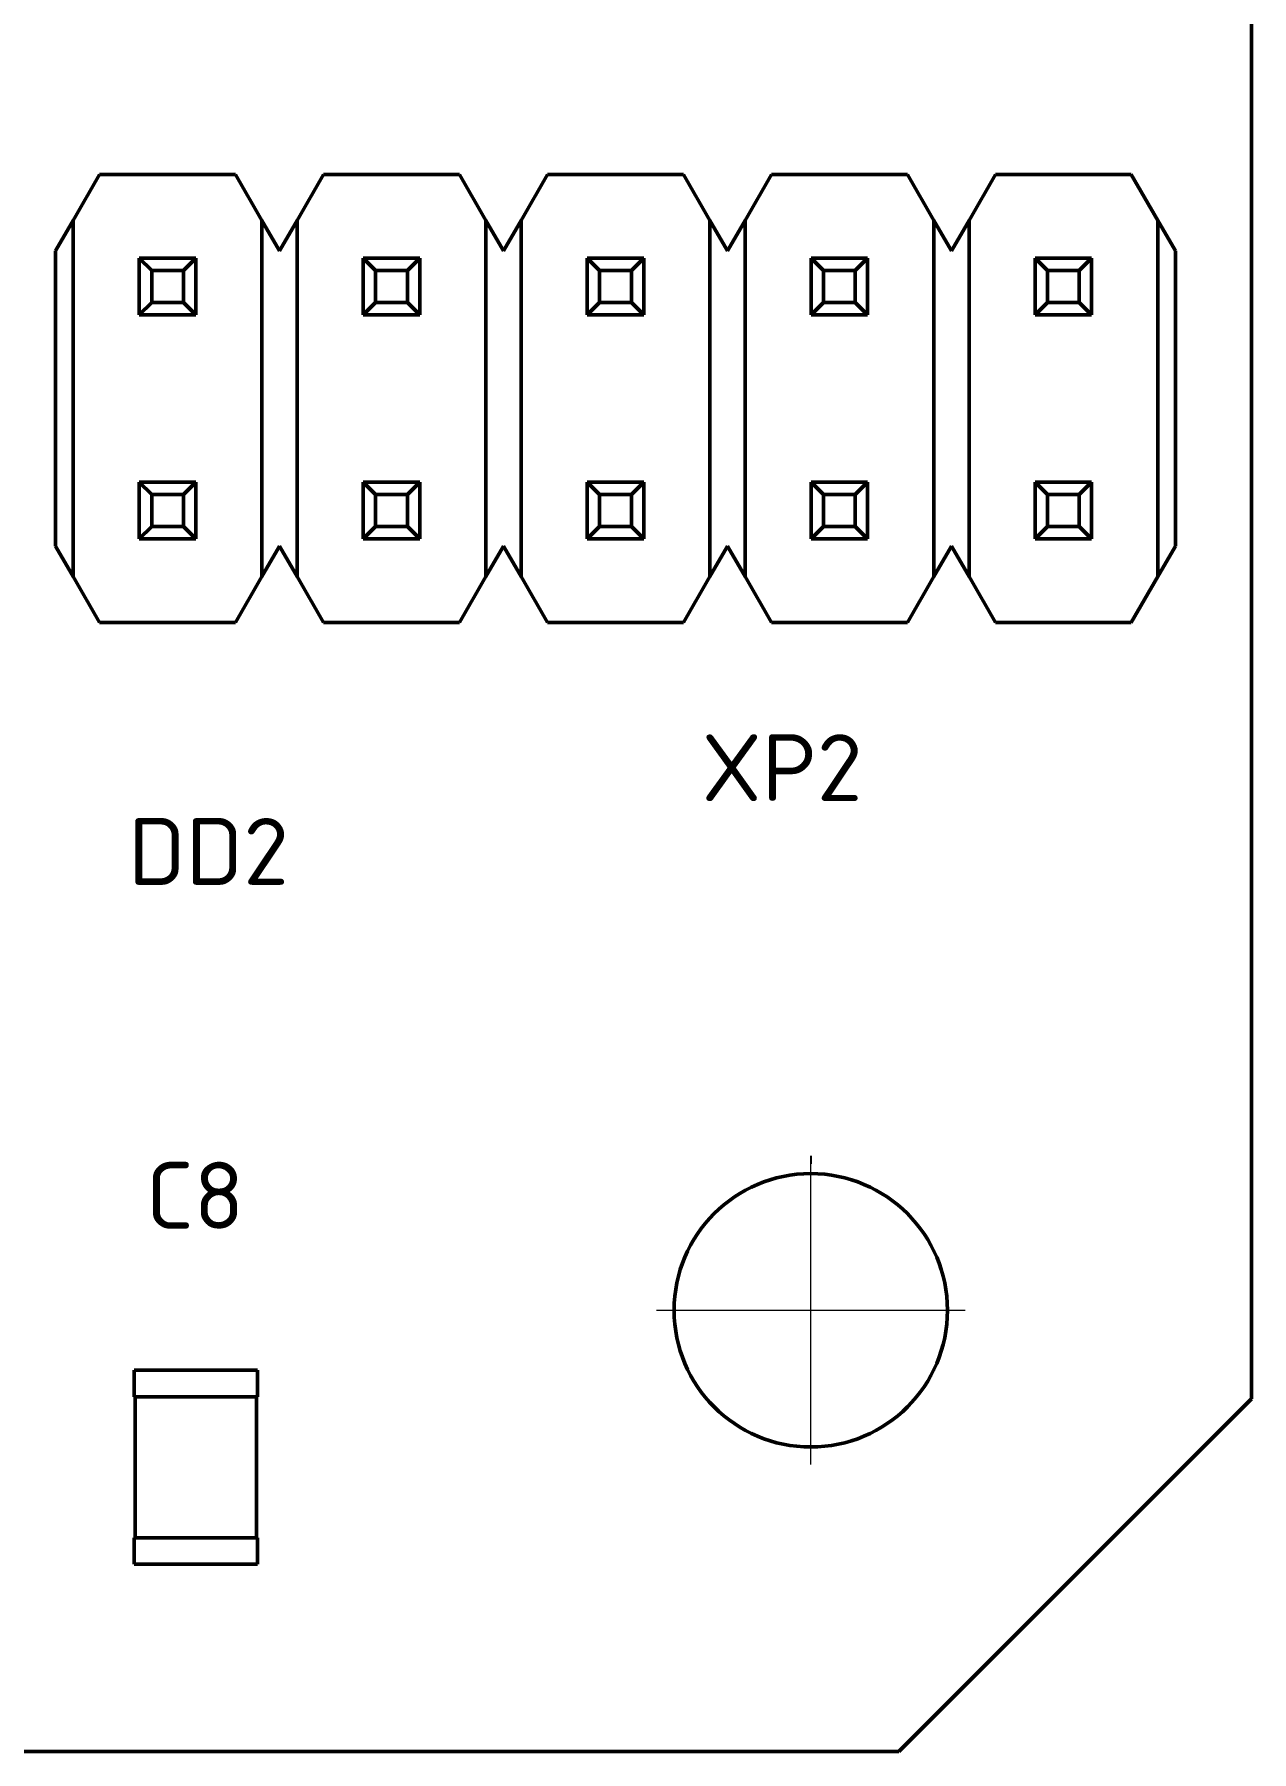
# Model space of a CAD drawing. Header units: millimetres. Extents: x 0 to 866, y 0 to 297.
# Drawn here: x 107.39 to 135, y 163 to 201.95 of the extents above; entities that cross this region are included whole.
import ezdxf

# ---------------------------------------------------------------- set-up
doc = ezdxf.new("R2010")
doc.units = ezdxf.units.MM
for name, color, linetype, lineweight in [('OSN25', 2, 'Continuous', 20), ('OSN50', 3, 'Continuous', 50), ('TEXT', 1, 'Continuous', 30)]:
    doc.layers.add(name, color=color, linetype=linetype, lineweight=lineweight)
doc.styles.add('ISOCPEUR0', font='isocpeur.ttf', dxfattribs={"height": 3.704167})

msp = doc.modelspace()

# ---------------------------------------------------------------- linework, layer by layer
msp.add_line((125, 176.51), (125, 176.33))
at = {"color": 18, "true_color": 0x000000}
for start, end in [(90, 180), (0, 90), (180, 270), (270, 0)]:
    msp.add_arc((125, 173), 3.1, start, end, dxfattribs=at)
at = {"layer": 'OSN25', "color": 2}
for p, q in [((125, 173.01), (125, 176.51)), ((121.5, 173.01), (125, 173.01)), ((125, 173.01), (128.5, 173.01)), ((125, 169.51), (125, 173.01))]:
    msp.add_line(p, q, dxfattribs=at)
at = {"layer": 'OSN50', "color": 3}
for p, q in [((135, 245), (135, 171)), ((108.87, 198.77), (108.27, 197.73)), ((108.27, 197.73), (108.87, 198.77)), ((108.87, 198.77), (108.27, 197.73)), ((108.27, 197.73), (108.87, 198.77)), ((111.95, 198.77), (108.87, 198.77)), ((108.87, 198.77), (111.95, 198.77)), ((111.95, 198.77), (108.87, 198.77)), ((108.87, 198.77), (111.95, 198.77)), ((112.55, 197.73), (111.95, 198.77)), ((112.55, 197.73), (111.95, 198.77)), ((112.55, 197.73), (111.95, 198.77)), ((112.55, 197.73), (111.95, 198.77)), ((113.95, 198.77), (113.35, 197.73)), ((113.35, 197.73), (113.95, 198.77)), ((113.95, 198.77), (113.35, 197.73)), ((113.35, 197.73), (113.95, 198.77)), ((117.03, 198.77), (113.95, 198.77)), ((113.95, 198.77), (117.03, 198.77)), ((117.03, 198.77), (113.95, 198.77)), ((113.95, 198.77), (117.03, 198.77)), ((117.63, 197.73), (117.03, 198.77)), ((117.63, 197.73), (117.03, 198.77)), ((117.63, 197.73), (117.03, 198.77)), ((117.63, 197.73), (117.03, 198.77)), ((119.03, 198.77), (118.43, 197.73)), ((118.43, 197.73), (119.03, 198.77)), ((119.03, 198.77), (118.43, 197.73)), ((118.43, 197.73), (119.03, 198.77)), ((122.11, 198.77), (119.03, 198.77)), ((119.03, 198.77), (122.11, 198.77)), ((122.11, 198.77), (119.03, 198.77)), ((119.03, 198.77), (122.11, 198.77)), ((122.71, 197.73), (122.11, 198.77)), ((122.71, 197.73), (122.11, 198.77)), ((122.71, 197.73), (122.11, 198.77)), ((122.71, 197.73), (122.11, 198.77)), ((124.11, 198.77), (123.51, 197.73)), ((123.51, 197.73), (124.11, 198.77)), ((124.11, 198.77), (123.51, 197.73)), ((123.51, 197.73), (124.11, 198.77)), ((127.19, 198.77), (124.11, 198.77)), ((127.19, 198.77), (124.11, 198.77)), ((127.19, 198.77), (124.11, 198.77)), ((127.19, 198.77), (124.11, 198.77)), ((127.79, 197.73), (127.19, 198.77)), ((127.79, 197.73), (127.19, 198.77)), ((127.79, 197.73), (127.19, 198.77)), ((127.79, 197.73), (127.19, 198.77)), ((129.19, 198.77), (128.59, 197.73)), ((128.59, 197.73), (129.19, 198.77)), ((129.19, 198.77), (128.59, 197.73)), ((128.59, 197.73), (129.19, 198.77)), ((132.27, 198.77), (129.19, 198.77)), ((129.19, 198.77), (132.27, 198.77)), ((132.27, 198.77), (129.19, 198.77)), ((129.19, 198.77), (132.27, 198.77)), ((132.87, 197.73), (132.27, 198.77)), ((132.87, 197.73), (132.27, 198.77)), ((132.87, 197.73), (132.27, 198.77)), ((132.87, 197.73), (132.27, 198.77)), ((108.27, 197.73), (107.87, 197.038)), ((107.87, 197.038), (108.27, 197.73)), ((108.27, 197.73), (107.87, 197.038)), ((107.87, 197.038), (108.27, 197.73)), ((108.27, 189.65), (108.27, 197.73)), ((108.27, 189.65), (108.27, 197.73)), ((112.95, 197.038), (112.55, 197.73)), ((112.95, 197.038), (112.55, 197.73)), ((112.55, 189.65), (112.55, 197.73)), ((112.95, 197.038), (112.55, 197.73)), ((112.95, 197.038), (112.55, 197.73)), ((112.55, 189.65), (112.55, 197.73)), ((113.35, 197.73), (112.95, 197.038)), ((112.95, 197.038), (113.35, 197.73)), ((113.35, 197.73), (112.95, 197.038)), ((112.95, 197.038), (113.35, 197.73)), ((113.35, 189.65), (113.35, 197.73)), ((113.35, 189.65), (113.35, 197.73)), ((118.03, 197.038), (117.63, 197.73)), ((118.03, 197.038), (117.63, 197.73)), ((117.63, 189.65), (117.63, 197.73)), ((118.03, 197.038), (117.63, 197.73)), ((118.03, 197.038), (117.63, 197.73)), ((117.63, 189.65), (117.63, 197.73)), ((118.43, 197.73), (118.03, 197.038)), ((118.03, 197.038), (118.43, 197.73)), ((118.43, 197.73), (118.03, 197.038)), ((118.03, 197.038), (118.43, 197.73)), ((118.43, 189.65), (118.43, 197.73)), ((118.43, 189.65), (118.43, 197.73)), ((123.11, 197.038), (122.71, 197.73)), ((123.11, 197.038), (122.71, 197.73)), ((122.71, 189.65), (122.71, 197.73)), ((123.11, 197.038), (122.71, 197.73)), ((123.11, 197.038), (122.71, 197.73)), ((122.71, 189.65), (122.71, 197.73)), ((123.51, 197.73), (123.11, 197.038)), ((123.11, 197.038), (123.51, 197.73)), ((123.51, 197.73), (123.11, 197.038)), ((123.11, 197.038), (123.51, 197.73)), ((123.51, 189.65), (123.51, 197.73)), ((123.51, 189.65), (123.51, 197.73)), ((128.19, 197.038), (127.79, 197.73)), ((128.19, 197.038), (127.79, 197.73)), ((127.79, 189.65), (127.79, 197.73)), ((128.19, 197.038), (127.79, 197.73)), ((128.19, 197.038), (127.79, 197.73)), ((127.79, 189.65), (127.79, 197.73)), ((128.59, 197.73), (128.19, 197.038)), ((128.19, 197.038), (128.59, 197.73)), ((128.59, 197.73), (128.19, 197.038)), ((128.19, 197.038), (128.59, 197.73)), ((128.59, 189.65), (128.59, 197.73)), ((128.59, 189.65), (128.59, 197.73)), ((133.27, 197.038), (132.87, 197.73)), ((133.27, 197.038), (132.87, 197.73)), ((132.87, 189.65), (132.87, 197.73)), ((133.27, 197.038), (132.87, 197.73)), ((133.27, 197.038), (132.87, 197.73)), ((132.87, 189.65), (132.87, 197.73)), ((107.87, 197.038), (107.87, 190.342)), ((107.87, 190.342), (107.87, 197.038)), ((107.87, 197.038), (107.87, 190.342)), ((107.87, 190.342), (107.87, 197.038)), ((110.05, 196.59), (109.77, 196.87)), ((109.77, 195.59), (109.77, 196.87)), ((109.77, 196.87), (111.05, 196.87)), ((110.05, 196.59), (109.77, 196.87)), ((109.77, 195.59), (109.77, 196.87)), ((109.77, 196.87), (111.05, 196.87)), ((110.77, 196.59), (111.05, 196.87)), ((110.77, 196.59), (111.05, 196.87)), ((111.05, 195.59), (111.05, 196.87)), ((111.05, 195.59), (111.05, 196.87)), ((115.13, 196.59), (114.85, 196.87)), ((114.85, 195.59), (114.85, 196.87)), ((116.13, 196.87), (114.85, 196.87)), ((115.13, 196.59), (114.85, 196.87)), ((114.85, 195.59), (114.85, 196.87)), ((116.13, 196.87), (114.85, 196.87)), ((115.85, 196.59), (116.13, 196.87)), ((115.85, 196.59), (116.13, 196.87)), ((116.13, 195.59), (116.13, 196.87)), ((116.13, 195.59), (116.13, 196.87)), ((120.21, 196.59), (119.93, 196.87)), ((119.93, 196.87), (121.21, 196.87)), ((119.93, 195.59), (119.93, 196.87)), ((120.21, 196.59), (119.93, 196.87)), ((119.93, 196.87), (121.21, 196.87)), ((119.93, 195.59), (119.93, 196.87)), ((120.93, 196.59), (121.21, 196.87)), ((120.93, 196.59), (121.21, 196.87)), ((121.21, 195.59), (121.21, 196.87)), ((121.21, 195.59), (121.21, 196.87)), ((125.29, 196.59), (125.01, 196.87)), ((125.01, 196.87), (126.29, 196.87)), ((125.01, 195.59), (125.01, 196.87)), ((125.29, 196.59), (125.01, 196.87)), ((125.01, 196.87), (126.29, 196.87)), ((125.01, 195.59), (125.01, 196.87)), ((126.01, 196.59), (126.29, 196.87)), ((126.01, 196.59), (126.29, 196.87)), ((126.29, 195.59), (126.29, 196.87)), ((126.29, 195.59), (126.29, 196.87)), ((130.37, 196.59), (130.09, 196.87)), ((130.09, 196.87), (131.37, 196.87)), ((130.09, 195.59), (130.09, 196.87)), ((130.37, 196.59), (130.09, 196.87)), ((130.09, 196.87), (131.37, 196.87)), ((130.09, 195.59), (130.09, 196.87)), ((131.09, 196.59), (131.37, 196.87)), ((131.09, 196.59), (131.37, 196.87)), ((131.37, 195.59), (131.37, 196.87)), ((131.37, 195.59), (131.37, 196.87)), ((133.27, 190.342), (133.27, 197.038)), ((133.27, 190.342), (133.27, 197.038)), ((133.27, 190.342), (133.27, 197.038)), ((133.27, 190.342), (133.27, 197.038)), ((110.05, 196.59), (110.77, 196.59)), ((110.05, 195.87), (110.05, 196.59)), ((110.05, 196.59), (110.77, 196.59)), ((110.05, 195.87), (110.05, 196.59)), ((110.77, 195.87), (110.77, 196.59)), ((110.77, 195.87), (110.77, 196.59)), ((115.13, 196.59), (115.85, 196.59)), ((115.13, 195.87), (115.13, 196.59)), ((115.13, 196.59), (115.85, 196.59)), ((115.13, 195.87), (115.13, 196.59)), ((115.85, 195.87), (115.85, 196.59)), ((115.85, 195.87), (115.85, 196.59)), ((120.21, 196.59), (120.93, 196.59)), ((120.21, 195.87), (120.21, 196.59)), ((120.21, 196.59), (120.93, 196.59)), ((120.21, 195.87), (120.21, 196.59)), ((120.93, 195.87), (120.93, 196.59)), ((120.93, 195.87), (120.93, 196.59)), ((125.29, 196.59), (126.01, 196.59)), ((125.29, 195.87), (125.29, 196.59)), ((125.29, 196.59), (126.01, 196.59)), ((125.29, 195.87), (125.29, 196.59)), ((126.01, 195.87), (126.01, 196.59)), ((126.01, 195.87), (126.01, 196.59)), ((130.37, 196.59), (131.09, 196.59)), ((130.37, 195.87), (130.37, 196.59)), ((130.37, 196.59), (131.09, 196.59)), ((130.37, 195.87), (130.37, 196.59)), ((131.09, 195.87), (131.09, 196.59)), ((131.09, 195.87), (131.09, 196.59)), ((109.77, 195.59), (110.05, 195.87)), ((109.77, 195.59), (110.05, 195.87)), ((109.77, 195.59), (111.05, 195.59)), ((109.77, 195.59), (111.05, 195.59)), ((110.05, 195.87), (110.77, 195.87)), ((110.05, 195.87), (110.77, 195.87)), ((111.05, 195.59), (110.77, 195.87)), ((111.05, 195.59), (110.77, 195.87)), ((114.85, 195.59), (115.13, 195.87)), ((114.85, 195.59), (115.13, 195.87)), ((116.13, 195.59), (114.85, 195.59)), ((116.13, 195.59), (114.85, 195.59)), ((115.13, 195.87), (115.85, 195.87)), ((115.13, 195.87), (115.85, 195.87)), ((116.13, 195.59), (115.85, 195.87)), ((116.13, 195.59), (115.85, 195.87)), ((119.93, 195.59), (120.21, 195.87)), ((119.93, 195.59), (120.21, 195.87)), ((119.93, 195.59), (121.21, 195.59)), ((119.93, 195.59), (121.21, 195.59)), ((120.21, 195.87), (120.93, 195.87)), ((120.21, 195.87), (120.93, 195.87)), ((121.21, 195.59), (120.93, 195.87)), ((121.21, 195.59), (120.93, 195.87)), ((125.01, 195.59), (125.29, 195.87)), ((125.01, 195.59), (125.29, 195.87)), ((125.01, 195.59), (126.29, 195.59)), ((125.01, 195.59), (126.29, 195.59)), ((125.29, 195.87), (126.01, 195.87)), ((125.29, 195.87), (126.01, 195.87)), ((126.29, 195.59), (126.01, 195.87)), ((126.29, 195.59), (126.01, 195.87)), ((130.09, 195.59), (130.37, 195.87)), ((130.09, 195.59), (130.37, 195.87)), ((130.09, 195.59), (131.37, 195.59)), ((130.09, 195.59), (131.37, 195.59)), ((130.37, 195.87), (131.09, 195.87)), ((130.37, 195.87), (131.09, 195.87)), ((131.37, 195.59), (131.09, 195.87)), ((131.37, 195.59), (131.09, 195.87)), ((110.05, 191.51), (109.77, 191.79)), ((109.77, 190.51), (109.77, 191.79)), ((111.05, 191.79), (109.77, 191.79)), ((110.05, 191.51), (109.77, 191.79)), ((109.77, 190.51), (109.77, 191.79)), ((111.05, 191.79), (109.77, 191.79)), ((110.77, 191.51), (111.05, 191.79)), ((110.77, 191.51), (111.05, 191.79)), ((111.05, 190.51), (111.05, 191.79)), ((111.05, 190.51), (111.05, 191.79)), ((115.13, 191.51), (114.85, 191.79)), ((114.85, 190.51), (114.85, 191.79)), ((114.85, 191.79), (116.13, 191.79)), ((115.13, 191.51), (114.85, 191.79)), ((114.85, 190.51), (114.85, 191.79)), ((114.85, 191.79), (116.13, 191.79)), ((115.85, 191.51), (116.13, 191.79)), ((115.85, 191.51), (116.13, 191.79)), ((116.13, 190.51), (116.13, 191.79)), ((116.13, 190.51), (116.13, 191.79)), ((120.21, 191.51), (119.93, 191.79)), ((119.93, 191.79), (121.21, 191.79)), ((119.93, 190.51), (119.93, 191.79)), ((120.21, 191.51), (119.93, 191.79)), ((119.93, 191.79), (121.21, 191.79)), ((119.93, 190.51), (119.93, 191.79)), ((120.93, 191.51), (121.21, 191.79)), ((120.93, 191.51), (121.21, 191.79)), ((121.21, 190.51), (121.21, 191.79)), ((121.21, 190.51), (121.21, 191.79)), ((125.29, 191.51), (125.01, 191.79)), ((125.01, 191.79), (126.29, 191.79)), ((125.01, 190.51), (125.01, 191.79)), ((125.29, 191.51), (125.01, 191.79)), ((125.01, 191.79), (126.29, 191.79)), ((125.01, 190.51), (125.01, 191.79)), ((126.01, 191.51), (126.29, 191.79)), ((126.01, 191.51), (126.29, 191.79)), ((126.29, 190.51), (126.29, 191.79)), ((126.29, 190.51), (126.29, 191.79)), ((130.37, 191.51), (130.09, 191.79)), ((130.09, 191.79), (131.37, 191.79)), ((130.09, 190.51), (130.09, 191.79)), ((130.37, 191.51), (130.09, 191.79)), ((130.09, 191.79), (131.37, 191.79)), ((130.09, 190.51), (130.09, 191.79)), ((131.09, 191.51), (131.37, 191.79)), ((131.09, 191.51), (131.37, 191.79)), ((131.37, 190.51), (131.37, 191.79)), ((131.37, 190.51), (131.37, 191.79)), ((110.77, 191.51), (110.05, 191.51)), ((110.05, 190.79), (110.05, 191.51)), ((110.77, 191.51), (110.05, 191.51)), ((110.05, 190.79), (110.05, 191.51)), ((110.77, 190.79), (110.77, 191.51)), ((110.77, 190.79), (110.77, 191.51)), ((115.13, 191.51), (115.85, 191.51)), ((115.13, 190.79), (115.13, 191.51)), ((115.13, 191.51), (115.85, 191.51)), ((115.13, 190.79), (115.13, 191.51)), ((115.85, 190.79), (115.85, 191.51)), ((115.85, 190.79), (115.85, 191.51)), ((120.93, 191.51), (120.21, 191.51)), ((120.21, 190.79), (120.21, 191.51)), ((120.93, 191.51), (120.21, 191.51)), ((120.21, 190.79), (120.21, 191.51)), ((120.93, 190.79), (120.93, 191.51)), ((120.93, 190.79), (120.93, 191.51)), ((125.29, 191.51), (126.01, 191.51)), ((125.29, 190.79), (125.29, 191.51)), ((125.29, 191.51), (126.01, 191.51)), ((125.29, 190.79), (125.29, 191.51)), ((126.01, 190.79), (126.01, 191.51)), ((126.01, 190.79), (126.01, 191.51)), ((131.09, 191.51), (130.37, 191.51)), ((130.37, 190.79), (130.37, 191.51)), ((131.09, 191.51), (130.37, 191.51)), ((130.37, 190.79), (130.37, 191.51)), ((131.09, 190.79), (131.09, 191.51)), ((131.09, 190.79), (131.09, 191.51)), ((109.77, 190.51), (110.05, 190.79)), ((109.77, 190.51), (110.05, 190.79)), ((109.77, 190.51), (111.05, 190.51)), ((109.77, 190.51), (111.05, 190.51)), ((110.05, 190.79), (110.77, 190.79)), ((110.05, 190.79), (110.77, 190.79)), ((111.05, 190.51), (110.77, 190.79)), ((111.05, 190.51), (110.77, 190.79)), ((114.85, 190.51), (115.13, 190.79)), ((114.85, 190.51), (115.13, 190.79)), ((114.85, 190.51), (116.13, 190.51)), ((114.85, 190.51), (116.13, 190.51)), ((115.13, 190.79), (115.85, 190.79)), ((115.13, 190.79), (115.85, 190.79)), ((116.13, 190.51), (115.85, 190.79)), ((116.13, 190.51), (115.85, 190.79)), ((119.93, 190.51), (120.21, 190.79)), ((119.93, 190.51), (120.21, 190.79)), ((119.93, 190.51), (121.21, 190.51)), ((119.93, 190.51), (121.21, 190.51)), ((120.21, 190.79), (120.93, 190.79)), ((120.21, 190.79), (120.93, 190.79)), ((121.21, 190.51), (120.93, 190.79)), ((121.21, 190.51), (120.93, 190.79)), ((125.01, 190.51), (125.29, 190.79)), ((125.01, 190.51), (125.29, 190.79)), ((126.29, 190.51), (125.01, 190.51)), ((126.29, 190.51), (125.01, 190.51)), ((126.01, 190.79), (125.29, 190.79)), ((126.01, 190.79), (125.29, 190.79)), ((126.29, 190.51), (126.01, 190.79)), ((126.29, 190.51), (126.01, 190.79)), ((130.09, 190.51), (130.37, 190.79)), ((130.09, 190.51), (130.37, 190.79)), ((131.37, 190.51), (130.09, 190.51)), ((131.37, 190.51), (130.09, 190.51)), ((130.37, 190.79), (131.09, 190.79)), ((130.37, 190.79), (131.09, 190.79)), ((131.37, 190.51), (131.09, 190.79)), ((131.37, 190.51), (131.09, 190.79)), ((107.87, 190.342), (108.27, 189.65)), ((108.27, 189.65), (107.87, 190.342)), ((107.87, 190.342), (108.27, 189.65)), ((108.27, 189.65), (107.87, 190.342)), ((112.55, 189.65), (112.95, 190.342)), ((112.55, 189.65), (112.95, 190.342)), ((112.55, 189.65), (112.95, 190.342)), ((112.55, 189.65), (112.95, 190.342)), ((112.95, 190.342), (113.35, 189.65)), ((113.35, 189.65), (112.95, 190.342)), ((112.95, 190.342), (113.35, 189.65)), ((113.35, 189.65), (112.95, 190.342)), ((117.63, 189.65), (118.03, 190.342)), ((117.63, 189.65), (118.03, 190.342)), ((117.63, 189.65), (118.03, 190.342)), ((117.63, 189.65), (118.03, 190.342)), ((118.03, 190.342), (118.43, 189.65)), ((118.43, 189.65), (118.03, 190.342)), ((118.03, 190.342), (118.43, 189.65)), ((118.43, 189.65), (118.03, 190.342)), ((122.71, 189.65), (123.11, 190.342)), ((122.71, 189.65), (123.11, 190.342)), ((122.71, 189.65), (123.11, 190.342)), ((122.71, 189.65), (123.11, 190.342)), ((123.11, 190.342), (123.51, 189.65)), ((123.51, 189.65), (123.11, 190.342)), ((123.11, 190.342), (123.51, 189.65)), ((123.51, 189.65), (123.11, 190.342)), ((127.79, 189.65), (128.19, 190.342)), ((127.79, 189.65), (128.19, 190.342)), ((127.79, 189.65), (128.19, 190.342)), ((127.79, 189.65), (128.19, 190.342)), ((128.19, 190.342), (128.59, 189.65)), ((128.59, 189.65), (128.19, 190.342)), ((128.19, 190.342), (128.59, 189.65)), ((128.59, 189.65), (128.19, 190.342)), ((132.87, 189.65), (133.27, 190.342)), ((132.87, 189.65), (133.27, 190.342)), ((132.87, 189.65), (133.27, 190.342)), ((132.87, 189.65), (133.27, 190.342)), ((108.27, 189.65), (108.87, 188.61)), ((108.87, 188.61), (108.27, 189.65)), ((108.27, 189.65), (108.87, 188.61)), ((108.87, 188.61), (108.27, 189.65)), ((111.95, 188.61), (112.55, 189.65)), ((111.95, 188.61), (112.55, 189.65)), ((111.95, 188.61), (112.55, 189.65)), ((111.95, 188.61), (112.55, 189.65)), ((113.35, 189.65), (113.95, 188.61)), ((113.95, 188.61), (113.35, 189.65)), ((113.35, 189.65), (113.95, 188.61)), ((113.95, 188.61), (113.35, 189.65)), ((117.03, 188.61), (117.63, 189.65)), ((117.03, 188.61), (117.63, 189.65)), ((117.03, 188.61), (117.63, 189.65)), ((117.03, 188.61), (117.63, 189.65)), ((118.43, 189.65), (119.03, 188.61)), ((119.03, 188.61), (118.43, 189.65)), ((118.43, 189.65), (119.03, 188.61)), ((119.03, 188.61), (118.43, 189.65)), ((122.11, 188.61), (122.71, 189.65)), ((122.11, 188.61), (122.71, 189.65)), ((122.11, 188.61), (122.71, 189.65)), ((122.11, 188.61), (122.71, 189.65)), ((123.51, 189.65), (124.11, 188.61)), ((124.11, 188.61), (123.51, 189.65)), ((123.51, 189.65), (124.11, 188.61)), ((124.11, 188.61), (123.51, 189.65)), ((127.19, 188.61), (127.79, 189.65)), ((127.19, 188.61), (127.79, 189.65)), ((127.19, 188.61), (127.79, 189.65)), ((127.19, 188.61), (127.79, 189.65)), ((128.59, 189.65), (129.19, 188.61)), ((129.19, 188.61), (128.59, 189.65)), ((128.59, 189.65), (129.19, 188.61)), ((129.19, 188.61), (128.59, 189.65)), ((132.27, 188.61), (132.87, 189.65)), ((132.27, 188.61), (132.87, 189.65)), ((132.27, 188.61), (132.87, 189.65)), ((132.27, 188.61), (132.87, 189.65)), ((108.87, 188.61), (111.95, 188.61)), ((108.87, 188.61), (111.95, 188.61)), ((108.87, 188.61), (111.95, 188.61)), ((108.87, 188.61), (111.95, 188.61)), ((113.95, 188.61), (117.03, 188.61)), ((113.95, 188.61), (117.03, 188.61)), ((113.95, 188.61), (117.03, 188.61)), ((113.95, 188.61), (117.03, 188.61)), ((119.03, 188.61), (122.11, 188.61)), ((119.03, 188.61), (122.11, 188.61)), ((119.03, 188.61), (122.11, 188.61)), ((119.03, 188.61), (122.11, 188.61)), ((124.11, 188.61), (127.19, 188.61)), ((124.11, 188.61), (127.19, 188.61)), ((124.11, 188.61), (127.19, 188.61)), ((124.11, 188.61), (127.19, 188.61)), ((129.19, 188.61), (132.27, 188.61)), ((132.27, 188.61), (129.19, 188.61)), ((129.19, 188.61), (132.27, 188.61)), ((132.27, 188.61), (129.19, 188.61)), ((112.45, 171.65), (109.65, 171.65)), ((109.65, 171.65), (109.65, 171.05)), ((109.65, 171.05), (109.65, 171.65)), ((109.65, 171.65), (112.45, 171.65)), ((112.45, 171.65), (109.65, 171.65)), ((109.65, 171.65), (109.65, 171.05)), ((109.65, 171.05), (109.65, 171.65)), ((109.65, 171.65), (112.45, 171.65)), ((112.45, 171.05), (112.45, 171.65)), ((112.45, 171.05), (112.45, 171.65)), ((112.45, 171.05), (112.45, 171.65)), ((112.45, 171.05), (112.45, 171.65)), ((109.65, 171.05), (109.672, 171.05)), ((112.45, 171.05), (109.65, 171.05)), ((109.65, 171.05), (109.672, 171.05)), ((112.45, 171.05), (109.65, 171.05)), ((109.672, 171.05), (109.672, 167.85)), ((109.672, 167.85), (109.672, 171.05)), ((109.672, 171.05), (109.672, 167.85)), ((109.672, 167.85), (109.672, 171.05)), ((112.43, 167.85), (112.43, 171.05)), ((112.43, 171.05), (112.45, 171.05)), ((112.43, 167.85), (112.43, 171.05)), ((112.43, 167.85), (112.43, 171.05)), ((112.43, 171.05), (112.45, 171.05)), ((112.43, 167.85), (112.43, 171.05)), ((135, 171), (127, 163)), ((109.672, 167.85), (109.65, 167.85)), ((109.65, 167.85), (109.65, 167.25)), ((109.65, 167.25), (109.65, 167.85)), ((109.65, 167.85), (112.45, 167.85)), ((109.672, 167.85), (109.65, 167.85)), ((109.65, 167.85), (109.65, 167.25)), ((109.65, 167.25), (109.65, 167.85)), ((109.65, 167.85), (112.45, 167.85)), ((112.45, 167.85), (112.43, 167.85)), ((112.45, 167.85), (112.43, 167.85)), ((112.45, 167.25), (112.45, 167.85)), ((112.45, 167.25), (112.45, 167.85)), ((112.45, 167.25), (112.45, 167.85)), ((112.45, 167.25), (112.45, 167.85)), ((109.65, 167.25), (112.45, 167.25)), ((109.65, 167.25), (112.45, 167.25)), ((109.65, 167.25), (112.45, 167.25)), ((109.65, 167.25), (112.45, 167.25)), ((127, 163), (53, 163))]:
    msp.add_line(p, q, dxfattribs=at)
for start, end in [(90, 180), (0, 90), (180, 270), (270, 0)]:
    msp.add_arc((125, 173.01), 3.1, start, end, dxfattribs=at)

# ---------------------------------------------------------------- texts
at = {"layer": 'TEXT', "color": 1, "style": 'ISOCPEUR0'}
for s, p in [('XP2', (122.521, 184.559)), ('DD2', (109.515, 182.659)), ('C8', (109.916, 174.859))]:
    msp.add_text(s, height=1.5158, dxfattribs=at).set_placement(p)

doc.saveas('drawing.dxf')
